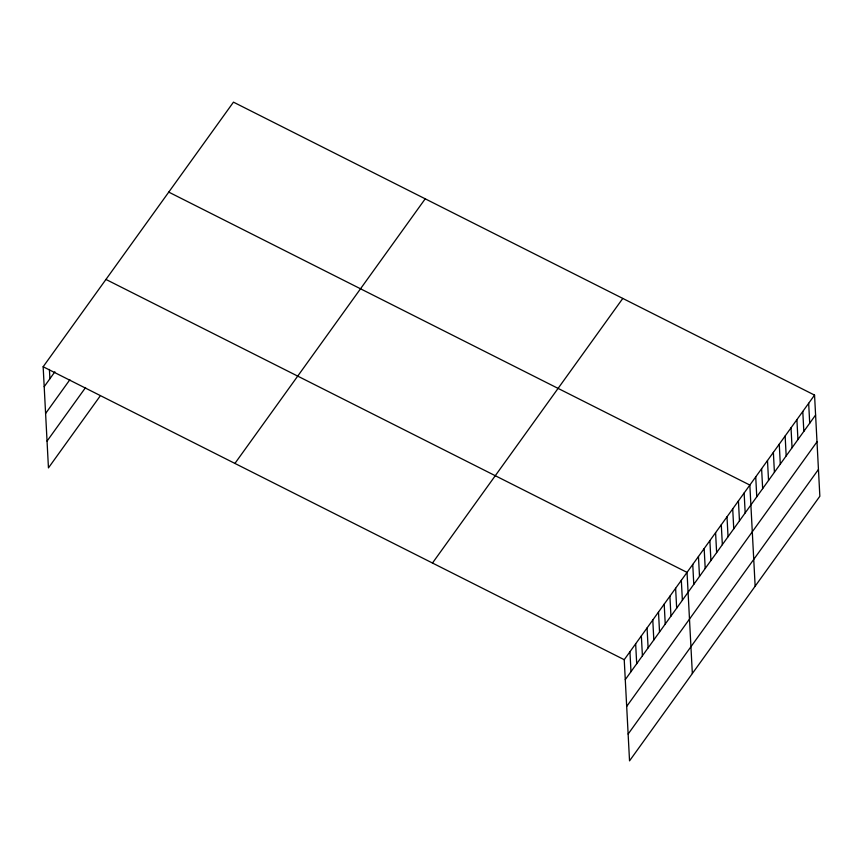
<?xml version="1.0" encoding="UTF-8"?>
<svg xmlns="http://www.w3.org/2000/svg" width="863" height="863" viewBox="0 0 863 863"><rect width="100%" height="100%" fill="white"/><g stroke="black" fill="none" stroke-linecap="round" stroke-linejoin="round"><path stroke-width="1.29" d="M99.838 396.462L48.447 467.897L43.15 366.753L233.463 102.147L814.553 395.103L819.85 496.247L629.537 760.853L624.229 659.699L814.553 395.103M44.196 386.678L54.898 371.791M45.599 413.485L69.86 379.742M47.044 441.101L85.588 387.519M234.909 463.431L425.222 198.824M432.471 563.032L622.795 298.425M625.276 679.623L815.589 415.017M626.678 706.43L817.002 441.824M628.135 734.046L818.448 469.44M168.76 192.115L749.839 485.06L755.147 586.214M105.955 279.439L687.034 572.385L692.342 673.528M43.15 366.753L624.229 659.699M808.663 403.28L809.71 423.204M802.784 411.457L803.831 431.381M796.905 419.634L797.941 439.558M791.015 427.811L792.061 447.735M785.136 435.998L786.182 455.912M779.257 444.175L780.303 464.089M773.367 452.352L774.413 472.277M767.487 460.529L768.534 480.454M761.608 468.706L762.655 488.631M755.729 476.883L756.765 496.808M744.133 493L745.179 512.924M738.426 500.939L739.462 520.864M732.709 508.879L733.755 528.803M727.002 516.818L728.048 536.743M721.295 524.758L722.342 544.672M715.589 532.698L716.624 552.611M709.871 540.637L710.918 560.551M704.165 548.566L705.211 568.49M698.458 556.506L699.505 576.43M692.752 564.445L693.787 584.37M681.328 580.324L682.374 600.249M675.621 588.264L676.668 608.178M669.904 596.204L670.95 616.117M664.197 604.132L665.244 624.057M658.491 612.072L659.537 631.996M652.784 620.012L653.82 639.936M647.067 627.951L648.113 647.876M641.36 635.891L642.406 655.815M635.653 643.83L636.7 663.744M629.947 651.77L630.982 671.684M49.418 369.44L49.903 378.738"/></g></svg>
